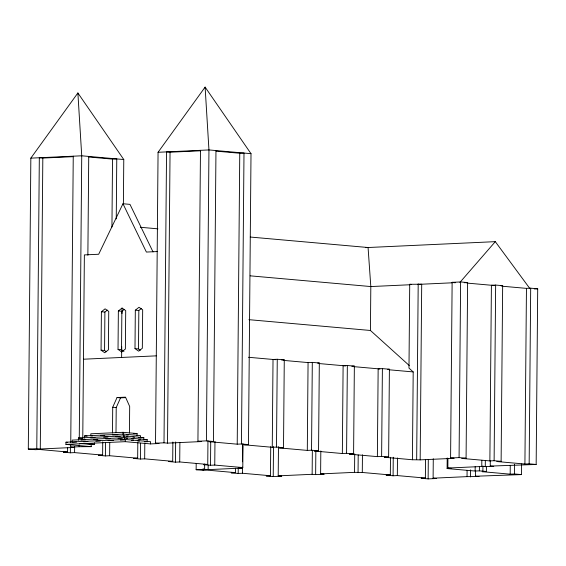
<?xml version="1.0" encoding="UTF-8"?>
<svg xmlns="http://www.w3.org/2000/svg" width="566" height="566" viewBox="0 0 566 566"><rect width="100%" height="100%" fill="white"/><g stroke="black" fill="none" stroke-linecap="round" stroke-linejoin="round"><path stroke-width="0.85" d="M67.623 447.572L67.58 451.993L39.549 449.496L35.311 449.694L28.3 449.071L30.84 158.14L77.882 92.973L123.777 159.534L123.395 203.647M70.729 444.466L70.708 447.119L74.21 447.43L40.285 448.994L36.783 448.682L39.323 157.751L42.825 158.063L73.269 156.662M40.285 448.994L42.825 158.063M79.884 443.447L91.197 444.452L91.176 446.645L65.946 444.402L65.967 442.209L125.334 439.471L150.57 441.713L150.549 443.914L159.032 443.518L155.523 443.206L158.063 152.282L205.111 87.107L251.007 153.676L248.467 444.6L244.222 444.798L272.26 447.289L276.498 447.09L283.509 447.72L284.274 359.891L277.262 359.269L273.024 359.46L272.26 447.289M102.743 441.933L102.623 455.106L74.592 452.616L70.354 452.807L70.396 447.501M70.75 442.697L73.247 156.188M74.592 452.616L74.648 446.468M78.377 440.199L78.398 437.999L124.195 435.891L143.821 437.638L143.799 439.832M91.176 446.645L79.19 446.723L79.205 444.954M79.261 438.77L81.73 155.799L77.882 92.973M82.77 438.254L84.369 254.912L98.682 254.254L122.971 203.753L129.975 204.376L153.018 251.891M84.589 438.098L84.61 435.898L123.629 434.101L140.446 435.594L140.425 437.794L143.821 437.638M87.871 255.231L88.735 156.421M91.197 444.452L94.586 444.296L94.6 442.831M101.066 350.17L101.399 311.746L105.099 308.831L108.743 311.406L108.41 349.83L104.71 352.745L101.066 350.17L104.569 350.481L106.394 351.769M104.569 350.481L104.901 312.057L107.37 310.111M137.807 442.414L137.665 458.219L109.634 455.729L105.389 455.927L105.509 442.746M109.634 455.729L109.747 442.555M111.941 227.037L112.528 159.11L88.876 157.008M112.493 432.976L112.712 407.244L117.042 397.544L125.518 397.148L129.678 406.466L129.444 433.054M116.249 218.9L116.773 158.912L112.528 159.11M116.002 432.431L116.221 407.555L120.544 397.856L125.631 397.622M118.025 349.385L118.365 310.96L122.058 308.046L125.709 310.621L125.376 349.045L121.676 351.96L118.025 349.385L121.534 349.696L123.961 351.415M121.534 349.696L121.867 311.272L124.329 309.333M121.626 357.45L121.725 346.47M122.008 313.536L122.058 308.046M123.034 434.504L123.055 432.311L90.829 433.797L90.808 435.99L92.548 435.912M123.607 436.294L123.629 434.101M124.18 438.084L124.195 435.891M76.544 442.096L72.158 442.301L72.179 440.107L124.768 437.681L124.746 439.874L120.367 440.079M150.549 443.914L125.319 441.671L125.334 439.471M134.991 348.606L135.324 310.182L139.024 307.267L142.674 309.843L142.335 348.267L138.642 351.182L134.991 348.606L138.493 348.918L140.318 350.205M137.057 435.756L137.071 433.556L123.055 432.311M138.493 348.918L138.833 310.493L141.295 308.548M172.878 442.011L172.708 461.332L144.677 458.842L140.432 459.04L140.573 443.228M144.677 458.842L144.811 443.037M147.174 441.869L147.195 439.676L124.768 437.681M200.47 150.33L197.93 441.254L201.439 441.565L167.508 443.128L164.006 442.817L166.546 151.893L170.048 152.204L200.498 150.797M167.508 443.128L170.048 152.204M207.955 440.737L207.75 464.453L179.719 461.962L175.474 462.153L175.651 441.954M179.719 461.962L179.889 442.64M235.463 468.224L235.428 472.638L207.389 470.141L203.152 470.339L196.14 469.716L196.197 463.54M203.152 470.339L203.166 468.57M242.998 443.85L242.793 467.566L238.555 467.764L242.057 468.075L208.132 469.638L204.623 469.327L204.673 464.028M215.964 150.563L213.424 441.487L206.413 440.864L208.953 149.933L205.111 87.107M208.132 469.638L208.168 465.224M242.793 467.566L214.762 465.075L210.517 465.266L210.722 441.558M214.762 465.075L214.967 441.36M248.467 444.6L241.456 443.977L237.218 444.176L239.758 153.244L216.099 151.143M270.725 446.624L270.47 475.751L242.432 473.261L238.194 473.452L238.236 468.16M241.456 443.977L243.996 153.053L239.758 153.244M242.432 473.261L242.489 467.077M242.531 461.785L242.687 444.133M278.465 446.737L278.21 475.865L281.719 476.176L273.236 476.572L273.498 446.56M276.498 447.09L277.262 359.269M308.067 362.58L312.305 362.382L319.316 363.004L318.552 450.833L311.541 450.211L307.303 450.402L308.067 362.58L283.538 360.393M311.541 450.211L312.305 362.382M320.823 450.96L320.618 473.912L324.127 474.223L315.644 474.612L312.142 474.301L312.347 450.472M315.644 474.612L315.849 450.784M353.594 453.946L346.583 453.324L342.345 453.522L343.109 365.693L347.347 365.495L354.358 366.117L353.594 453.946L349.349 454.144L377.38 456.635L381.625 456.437L388.63 457.059L389.401 369.237L382.39 368.615L378.152 368.806L377.38 456.635M346.583 453.324L347.347 365.495M390.483 457.307L390.328 474.959L362.29 472.469L354.549 472.348L354.712 453.812M358.052 472.66L358.207 455.007M362.29 472.469L362.445 454.809M409.253 365.516L370.433 330.473L370.815 286.559L368.07 247.519L250.25 237.041M381.625 456.437L382.39 368.615M425.533 459.535L425.37 478.072L397.332 475.582L393.094 475.78L393.257 457.243M397.332 475.582L397.488 457.929M420.17 459.868L421.705 284.21L409.72 284.295L408.985 368.126L413.194 371.926L412.423 459.748L420.17 459.868L454.095 458.304L450.593 457.993L452.128 282.335L460.611 281.946L467.615 282.568L466.08 458.227L461.842 458.418L489.873 460.908L494.118 460.717L501.122 461.34L502.658 285.689L495.646 285.059L491.408 285.257L489.873 460.908M416.668 459.557L418.196 283.899M433.28 458.771L433.11 478.192L436.619 478.503L428.137 478.893L428.306 459.472M486.427 467.063L486.392 471.478L479.381 470.855L475.143 471.046L447.112 468.556L447.204 457.965M447.112 468.556L451.35 468.365L447.848 468.054L447.932 458.34M466.08 458.227L459.076 457.604L460.611 281.946M475.567 470.94L475.525 476.232L479.027 476.544L467.042 476.629L467.092 470.445M470.544 476.94L470.608 469.879M475.143 471.046L475.178 466.639M479.381 470.855L479.423 466.441M490.298 460.802L490.255 466.094L493.757 466.405L481.772 466.49L481.829 460.307M482.89 471.167L482.932 465.868M485.274 466.801L485.331 460.618M494.118 460.717L495.646 285.059M521.527 464L521.435 474.591L514.423 473.968L510.185 474.167L510.263 465.337M514.423 473.968L514.508 464.262M526.451 288.37L530.689 288.179L537.7 288.801L536.165 464.453L529.16 463.83L524.915 464.028L526.451 288.37L501.922 286.191M529.16 463.83L530.689 288.179M459.868 282.455L495.3 241.654L529.953 288.681M30.84 158.14L81.73 155.799L123.777 159.534M158.063 152.282L208.953 149.933L251.007 153.676M157.341 251.552L146.396 252.061L122.971 203.753M365.438 247.639L495.3 241.654M409.763 284.762L370.815 286.559L250.179 275.833M417.46 284.408L452.149 282.809M453.89 282.731L455.63 282.646L452.128 282.335M464.226 282.724L467.615 282.568M500.96 285.766L502.658 285.689M534.304 288.957L537.7 288.801M83.464 359.212L156.329 355.851M281.726 360.004L284.274 359.891M317.618 363.082L319.316 363.004M351.811 366.237L354.358 366.117M387.703 369.315L389.401 369.237M133.682 433.712L137.071 433.556M100.387 435.551L104.745 435.353M112.584 434.992L117.813 434.745M90.659 437.815L94.996 437.617M103.663 437.214L108 437.016M115.804 436.655L120.141 436.457M81.016 440.079L85.424 439.874M93.348 439.506L97.755 439.308M105.679 438.94L110.087 438.735M118.011 438.374L122.419 438.169M83.556 441.777L87.935 441.572M95.824 441.211L100.21 441.006M108.092 440.645L113.356 440.405M145.497 439.754L147.195 439.676M65.946 444.402L125.319 441.671M28.3 449.071L36.783 448.682M70.708 447.119L79.19 446.723M155.523 443.206L164.006 442.817M197.93 441.254L206.413 440.864M213.424 441.487L209.179 441.685L237.218 444.176M67.58 451.993L63.342 452.184L70.354 452.807M102.623 455.106L98.385 455.297L105.389 455.927M283.509 447.72L279.264 447.911L307.303 450.402M137.665 458.219L133.427 458.418L140.432 459.04M318.552 450.833L314.307 451.024L342.345 453.522M172.708 461.332L168.47 461.531L175.474 462.153M207.75 464.453L203.512 464.644L210.517 465.266M388.63 457.059L384.392 457.257L412.423 459.748M196.14 469.716L204.623 469.327M450.593 457.993L459.076 457.604M235.428 472.638L231.183 472.829L238.194 473.452M501.122 461.34L496.884 461.538L524.915 464.028M270.47 475.751L266.225 475.949L273.236 476.572M278.21 475.865L312.142 474.301M320.618 473.912L354.549 472.348M447.848 468.054L481.772 466.49M490.255 466.094L536.165 464.453M390.328 474.959L386.083 475.157L393.094 475.78M486.392 471.478L482.154 471.676L510.185 474.167M425.37 478.072L421.125 478.27L428.137 478.893M433.11 478.192L467.042 476.629M475.525 476.232L521.435 474.591M140.34 227.27L157.921 228.834M466.879 283.078L494.91 285.568M409.72 284.295L411.468 284.45M248.913 319.67L370.433 330.473M135.324 310.182L138.833 310.493M118.365 310.96L121.867 311.272M101.399 311.746L104.901 312.057M248.495 357.28L275.649 359.693M318.58 363.513L345.734 365.926M353.623 366.627L379.899 368.961M389.535 369.817L413.194 371.926M117.042 397.544L120.544 397.856M112.712 407.244L116.221 407.555M126.543 434.815L128.291 434.971M126.133 436.52L127.81 436.669M132.861 437.122L134.538 437.27M138.748 437.645L140.425 437.794M125.885 438.24L127.591 438.388M131.857 438.77L133.562 438.919M138.684 439.379L140.389 439.527M84.61 435.898L87.136 436.124M131.645 440.49L133.371 440.645M137.687 441.027L139.413 441.183M144.585 441.643L146.311 441.791M78.398 437.999L82.664 438.381M85.098 443.454L94.586 444.296M65.967 442.209L67.708 442.364"/></g></svg>
